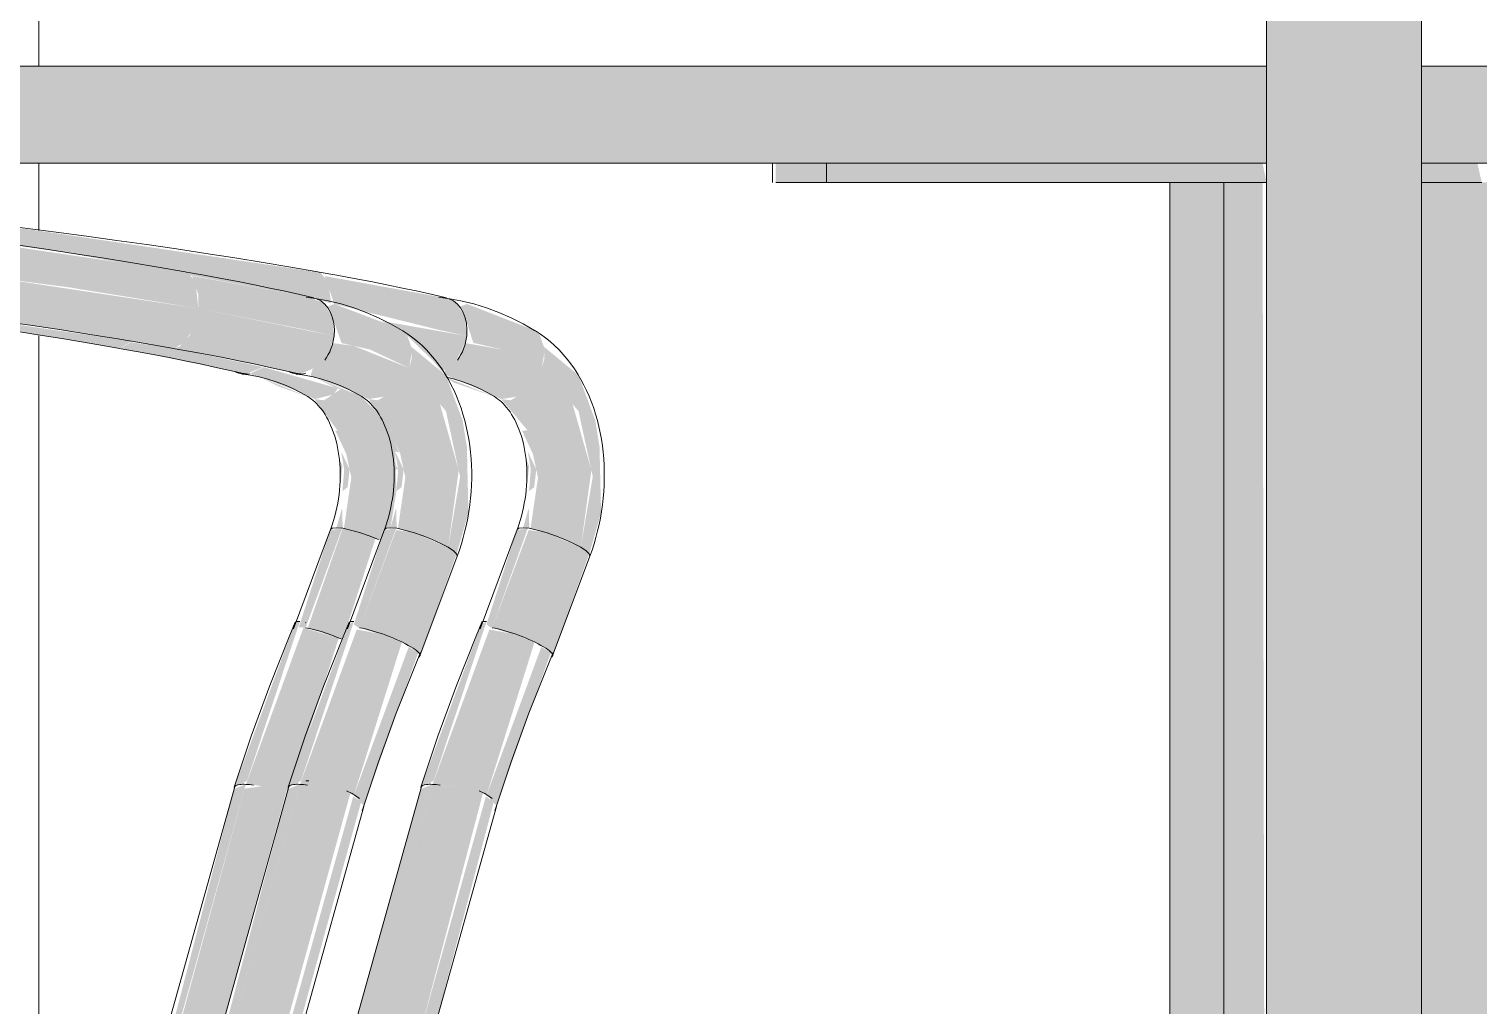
# Model space of a CAD drawing. Header units: inches. Extents: x 20426 to 36845, y -248 to 750.
# Drawn here: x 28114.21 to 28132.93, y 17.88 to 30.48 of the extents above; entities that cross this region are included whole.
import ezdxf

# ---------------------------------------------------------------- set-up
doc = ezdxf.new("R2010")
doc.units = ezdxf.units.IN
doc.header["$MEASUREMENT"] = 0
for name, color, linetype, lineweight in [('A-GLAZ-CWMG', 51, 'Continuous', 9), ('A-WALL-PATT', 111, 'Continuous', 13), ('I-FURN', 30, 'Continuous', 9)]:
    doc.layers.add(name, color=color, linetype=linetype, lineweight=lineweight)

# ---------------------------------------------------------------- blocks, each defined once
blk = doc.blocks.new('Falcon 7700 Series Pedestal Base - 36_ Square Top x 30_ - Wheelchair Height-460525-Elevation - South')
at = {"layer": 'I-FURN'}
for points in [[(26191.263, 28.5), (26191.378, 28.5), (26191.378, 28.75), (26190.681, 28.75), (26190.681, 28.5), (26191.096, 28.5)], [(26196.464, 2), (26196.464, 28.5), (26195.767, 28.5), (26195.767, 2)]]:
    blk.add_hatch(color=256, dxfattribs=at).paths.add_polyline_path(points, flags=0)
for p, q in [((26190.638, 28.75), (26190.638, 28.5)), ((26191.374, 28.5), (26190.681, 28.5)), ((26195.767, 2), (26195.767, 28.5))]:
    blk.add_line(p, q, dxfattribs=at)
blk = doc.blocks.new('HermanMiller_Collection_Air-Chair_SideChair_Arms - Arms-457867-Elevation - South')
at = {"layer": 'I-FURN'}
for points in [[(26182.222, 26.362), (26182.367, 26.452), (26179.193, 26.912), (26177.723, 27.036), (26177.711, 27.006), (26180.873, 26.581), (26182.087, 26.384)], [(26183.851, 26.031), (26184.063, 26.119), (26182.919, 26.362), (26182.356, 26.438), (26182.227, 26.361), (26183.846, 26.032)], [(26184.644, 25.736), (26184.047, 25.976), (26184.275, 25.864), (26184.639, 25.737)], [(26184.612, 22.754), (26185.084, 24.038), (26184.931, 24.016), (26184.525, 22.762), (26184.592, 22.757)], [(26185.092, 22.601), (26185.515, 23.909), (26185.091, 24.038), (26184.639, 22.749), (26185.072, 22.61)], [(26183.691, 20.693), (26183.774, 20.734), (26183.857, 20.782), (26184.538, 22.835), (26184.477, 22.821), (26183.693, 20.699)], [(26184.381, 20.651), (26184.639, 21.374), (26185.04, 22.62), (26184.585, 22.754), (26183.843, 20.737), (26184.326, 20.679), (26184.375, 20.653)], [(26185.091, 22.597), (26185.072, 22.61), (26185.073, 22.605)]]:
    blk.add_hatch(color=256, dxfattribs=at).paths.add_polyline_path(points, flags=0)
h = blk.add_hatch(color=256, dxfattribs=at)
h.paths.add_polyline_path([(26184.729, 25.705), (26184.972, 25.764), (26185.028, 25.844), (26184.072, 26.117), (26183.888, 26.031), (26183.979, 26.005), (26184.531, 25.798), (26184.676, 25.73)], flags=0)
h.paths.add_polyline_path([(26185.092, 25.859), (26185.045, 25.884), (26185.042, 25.884)], flags=0)
h = blk.add_hatch(color=256, dxfattribs=at)
h.paths.add_polyline_path([(26185.807, 24.797), (26185.754, 24.801), (26185.792, 24.83)], flags=0)
h.paths.add_polyline_path([(26185.578, 23.882), (26185.662, 24.042), (26185.708, 24.046), (26185.785, 24.518), (26185.768, 25.03), (26185.818, 25.017), (26185.757, 25.163), (26185.714, 25.298), (26185.732, 25.346), (26185.297, 25.766), (26185.063, 25.832), (26184.922, 25.736), (26184.849, 25.69), (26184.729, 25.705), (26185.092, 25.208), (26185.203, 24.694), (26185.107, 24.036), (26185.552, 23.894)], flags=0)
h.paths.add_polyline_path([(26185.727, 25.55), (26185.654, 25.616), (26185.727, 25.55)], flags=0)
h = blk.add_hatch(color=256, dxfattribs=at)
h.paths.add_polyline_path([(26185.091, 24.038), (26185.084, 24.303), (26185.011, 24.046), (26185.084, 24.038)], flags=0)
h.paths.add_polyline_path([(26185.088, 24.518), (26185.155, 24.569), (26185.181, 24.797), (26185.071, 25.03), (26185.111, 24.797)], flags=0)
h.paths.add_polyline_path([(26185.066, 24.63), (26185.088, 24.845), (26185.051, 24.924), (26185.061, 24.728)], flags=0)
h.paths.add_polyline_path([(26185.137, 24.999), (26185.071, 25.304), (26184.998, 25.296), (26185.072, 25.138)], flags=0)
h = blk.add_hatch(color=256, dxfattribs=at)
h.paths.add_polyline_path([(26179.022, 3.445), (26179.722, 6.129), (26179.675, 6.268), (26179.02, 3.82), (26179.021, 3.642)], flags=0)
h.paths.add_polyline_path([(26180.704, 9.48), (26182.403, 15.635), (26182.273, 15.589), (26180.702, 9.819), (26180.703, 9.609)], flags=0)
h.paths.add_polyline_path([(26182.954, 17.551), (26183.841, 20.736), (26183.691, 20.675), (26182.878, 17.551), (26182.943, 17.551)], flags=0)
h = blk.add_hatch(color=256, dxfattribs=at)
h.paths.add_polyline_path([(26179.039, 2), (26179.183, 2), (26179.732, 4.112), (26179.675, 5.789), (26179.023, 3.238), (26179.031, 2)], flags=0)
h.paths.add_polyline_path([(26180.714, 7.494), (26182.928, 15.653), (26182.416, 15.624), (26180.705, 9.31), (26180.713, 7.654)], flags=0)
h.paths.add_polyline_path([(26183.517, 17.55), (26184.371, 20.667), (26184.193, 20.707), (26184.183, 20.73), (26183.826, 20.68), (26182.967, 17.551), (26183.453, 17.55)], flags=0)
for p, q in [((26183.806, 26.027), (26183.902, 26.014)), ((26184.935, 24.025), (26184.455, 22.742)), ((26184.935, 24.025), (26184.934, 24.024)), ((26185.552, 23.894), (26185.431, 23.942)), ((26183.702, 20.719), (26182.819, 17.55))]:
    blk.add_line(p, q, dxfattribs=at)
at = {"layer": 'I-FURN', "flags": 128}
for points in [[(26182.19, 26.363), (26181.845, 26.423), (26181.492, 26.482), (26181.132, 26.54), (26180.765, 26.597), (26180.392, 26.653), (26180.014, 26.708), (26179.632, 26.762), (26179.245, 26.815), (26178.854, 26.867), (26178.461, 26.917), (26178.065, 26.965), (26177.671, 27.012)], [(26183.79, 26.039), (26183.618, 26.079), (26183.438, 26.119), (26183.25, 26.16), (26183.055, 26.2), (26182.852, 26.24), (26182.643, 26.281), (26182.428, 26.321), (26182.207, 26.36), (26182.19, 26.363)], [(26183.902, 26.014), (26184.014, 25.992), (26184.124, 25.964), (26184.234, 25.93), (26184.342, 25.889), (26184.448, 25.841), (26184.554, 25.788), (26184.642, 25.737)], [(26184.642, 25.737), (26184.664, 25.722), (26184.687, 25.706), (26184.709, 25.689), (26184.731, 25.669), (26184.754, 25.647), (26184.776, 25.623), (26184.798, 25.597), (26184.82, 25.569), (26184.842, 25.539), (26184.863, 25.507), (26184.883, 25.472), (26184.903, 25.436), (26184.922, 25.398), (26184.94, 25.358), (26184.957, 25.316), (26184.973, 25.272), (26184.988, 25.226), (26185.001, 25.179), (26185.014, 25.131), (26185.025, 25.081), (26185.034, 25.03), (26185.042, 24.977), (26185.049, 24.924), (26185.054, 24.87), (26185.057, 24.815), (26185.059, 24.759), (26185.059, 24.703), (26185.058, 24.646), (26185.055, 24.59), (26185.05, 24.532), (26185.044, 24.475), (26185.036, 24.418), (26185.027, 24.361), (26185.015, 24.305), (26185.003, 24.249), (26184.989, 24.194), (26184.973, 24.139), (26184.956, 24.085), (26184.937, 24.032), (26184.935, 24.025)], [(26185.091, 24.038), (26185.011, 24.046), (26184.957, 24.042), (26184.935, 24.025)], [(26185.431, 23.942), (26185.309, 23.984), (26185.193, 24.016), (26185.091, 24.038)], [(26183.692, 20.698), (26183.912, 21.355), (26184.151, 22.009), (26184.409, 22.66), (26184.478, 22.826)]]:
    blk.add_lwpolyline(points, dxfattribs=at)
at = {"layer": 'I-FURN'}
for centre, major_axis, ratio, start_param, end_param in [((26183.863, 26.524), (0.057, 0.497), 0.711436, 2.845098, 3.106897), ((26183.906, 26.525), (0.116, 0.486), 0.74611, 3.141593, 3.306746), ((26183.863, 26.524), (0.057, 0.497), 0.711436, 3.106897, 3.368696), ((26184.939, 22.632), (-0.461, 0.194), 0.144221, 5.822246, 6.345845), ((26184.939, 22.632), (-0.461, 0.194), 0.144221, 5.545901, 5.560447), ((26184.924, 22.567), (-0.468, 0.175), 0.191458, 4.462624, 5.509821), ((26184.168, 20.546), (-0.476, 0.152), 0.239355, 5.80521, 6.328809), ((26184.168, 20.546), (-0.476, 0.152), 0.239355, 5.543411, 5.799632), ((26184.168, 20.546), (-0.476, 0.152), 0.239355, 5.282674, 5.542834)]:
    blk.add_ellipse(centre, major_axis=major_axis, ratio=ratio, start_param=start_param, end_param=end_param, dxfattribs=at)
blk = doc.blocks.new('Falcon 7700 Series Pedestal Base - 36_ Square Top x 30_ - Wheelchair Height-V18-Elevation - South')
at = {"layer": 'I-FURN'}
blk.add_hatch(color=256, dxfattribs=at).paths.add_polyline_path([(26193.672, 28.5), (26193.759, 28.5), (26193.759, 28.75), (26193.668, 28.746), (26193.668, 28.5)], flags=0)
blk.add_line((26193.756, 28.5), (26193.672, 28.5), dxfattribs=at)
blk = doc.blocks.new('HermanMiller_Collection_Air-Chair_SideChair_Arms - Arms-V20-Elevation - South')
at = {"layer": 'I-FURN'}
for points in [[(26184.943, 26.941), (26184.904, 27.219), (26184.804, 27.338), (26181.052, 27.895), (26179.644, 28.025), (26179.625, 27.861), (26181.545, 27.591), (26184.617, 27.031), (26184.94, 26.942)], [(26186.692, 26.52), (26186.669, 26.768), (26186.551, 26.95), (26186.465, 27.001), (26184.86, 27.293), (26184.94, 27.055), (26184.981, 26.933), (26186.344, 26.596), (26186.631, 26.533)], [(26187.661, 26.106), (26187.7, 26.344), (26187.635, 26.533), (26187.567, 26.593), (26186.693, 26.933), (26186.599, 26.895), (26186.669, 26.768), (26186.777, 26.431), (26187.157, 26.344)], [(26186.373, 26.061), (26186.543, 26.172), (26186.677, 26.448), (26186.692, 26.52), (26185.593, 26.713), (26185.93, 26.52), (26186.058, 26.392), (26186.254, 26.204), (26186.367, 26.066)], [(26187.138, 25.705), (26187.337, 25.737), (26187.528, 25.884), (26187.661, 26.106), (26187.157, 26.344), (26186.673, 26.428), (26186.571, 26.212), (26186.412, 26.086), (26186.408, 26.027), (26186.543, 25.96), (26186.94, 25.798), (26187.069, 25.737)], [(26188.273, 23.708), (26188.426, 24.236), (26188.406, 25.089), (26188.352, 25.428), (26188.134, 26.013), (26187.694, 26.377), (26187.694, 26.227), (26187.661, 26.106), (26188.135, 25.55), (26188.319, 24.704), (26188.164, 23.793), (26188.245, 23.735)], [(26188.164, 23.793), (26188.301, 24.788), (26188.058, 25.641), (26187.661, 26.106), (26187.528, 25.884), (26187.337, 25.737), (26187.258, 25.69), (26187.138, 25.705), (26187.481, 25.298), (26187.612, 24.694), (26187.516, 24.036), (26187.96, 23.894), (26188.071, 23.844)], [(26187.053, 25.736), (26186.437, 25.981), (26186.523, 25.919), (26187.048, 25.737)], [(26187.021, 22.754), (26187.481, 24.04), (26187.34, 24.016), (26186.947, 22.799), (26187.001, 22.757)], [(26187.684, 22.509), (26188.164, 23.793), (26187.717, 23.984), (26187.492, 24.016), (26187.021, 22.754), (26187.481, 22.61), (26187.591, 22.559)], [(26187.801, 22.393), (26188.273, 23.708), (26188.164, 23.793), (26187.684, 22.509), (26187.793, 22.422)], [(26186.1, 20.693), (26186.183, 20.734), (26186.266, 20.782), (26186.947, 22.835), (26186.876, 22.794), (26186.102, 20.699)], [(26187.075, 20.456), (26187.778, 22.437), (26187.655, 22.507), (26186.95, 20.6), (26187.076, 20.458)], [(26187.733, 22.47), (26187.507, 22.597), (26187.729, 22.472)]]:
    blk.add_hatch(color=256, dxfattribs=at).paths.add_polyline_path(points, flags=0)
h = blk.add_hatch(color=256, dxfattribs=at)
h.paths.add_polyline_path([(26187.5, 24.038), (26187.493, 24.303), (26187.42, 24.046), (26187.493, 24.038)], flags=0)
h.paths.add_polyline_path([(26187.497, 24.518), (26187.563, 24.569), (26187.59, 24.797), (26187.48, 25.03), (26187.519, 24.797)], flags=0)
h.paths.add_polyline_path([(26187.475, 24.63), (26187.497, 24.845), (26187.46, 24.924), (26187.47, 24.728)], flags=0)
h.paths.add_polyline_path([(26187.546, 24.999), (26187.48, 25.304), (26187.407, 25.296), (26187.481, 25.138)], flags=0)
h = blk.add_hatch(color=256, dxfattribs=at)
h.paths.add_polyline_path([(26186.946, 20.59), (26187.566, 22.566), (26187.327, 22.667), (26186.985, 22.733), (26186.252, 20.737), (26186.735, 20.679), (26186.784, 20.653), (26186.946, 20.602)], flags=0)
h.paths.add_polyline_path([(26187.66, 22.52), (26187.66, 22.521), (26187.591, 22.555)], flags=0)
h = blk.add_hatch(color=256, dxfattribs=at)
h.paths.add_polyline_path([(26181.028, 2), (26184.862, 15.813), (26184.734, 15.775), (26180.918, 2), (26180.967, 2)], flags=0)
h.paths.add_polyline_path([(26185.228, 17.549), (26185.364, 17.556), (26186.25, 20.736), (26186.1, 20.675), (26185.229, 17.55)], flags=0)
h = blk.add_hatch(color=256, dxfattribs=at)
h.paths.add_polyline_path([(26181.44, 2), (26181.761, 2), (26185.599, 15.847), (26184.867, 15.775), (26181.028, 2), (26181.335, 2)], flags=0)
h.paths.add_polyline_path([(26185.362, 17.55), (26186.096, 17.55), (26186.902, 20.625), (26186.715, 20.683), (26186.25, 20.734), (26185.362, 17.55)], flags=0)
h = blk.add_hatch(color=256, dxfattribs=at)
h.paths.add_polyline_path([(26181.83, 2), (26181.931, 2), (26185.766, 15.855), (26185.621, 15.848), (26181.761, 2)], flags=0)
h.paths.add_polyline_path([(26186.095, 17.55), (26186.265, 17.55), (26187.042, 20.512), (26186.939, 20.578), (26186.096, 17.55)], flags=0)
for p, q in [((26186.474, 27), (26186.33, 27.021)), ((26187.343, 24.025), (26186.864, 22.742)), ((26187.344, 24.025), (26187.343, 24.024)), ((26187.801, 22.392), (26188.282, 23.678)), ((26186.111, 20.719), (26185.228, 17.549)), ((26186.265, 17.545), (26187.075, 20.451))]:
    blk.add_line(p, q, dxfattribs=at)
at = {"layer": 'I-FURN', "flags": 128}
for points in [[(26184.772, 27.348), (26184.421, 27.409), (26184.063, 27.468), (26183.697, 27.527), (26183.326, 27.585), (26182.948, 27.642), (26182.565, 27.698), (26182.178, 27.753), (26181.786, 27.806), (26181.391, 27.858), (26180.994, 27.909), (26180.594, 27.958), (26180.192, 28.005), (26179.79, 28.051), (26179.651, 28.066)], [(26186.431, 27.012), (26186.25, 27.054), (26186.061, 27.096), (26185.865, 27.138), (26185.663, 27.18), (26185.453, 27.222), (26185.238, 27.263), (26185.016, 27.304), (26184.789, 27.345), (26184.772, 27.348)], [(26187.569, 26.592), (26187.419, 26.678), (26187.264, 26.755), (26187.107, 26.823), (26186.946, 26.883), (26186.783, 26.933), (26186.617, 26.973), (26186.474, 27)], [(26188.281, 23.678), (26188.31, 23.758), (26188.336, 23.839), (26188.36, 23.921), (26188.381, 24.004), (26188.4, 24.087), (26188.417, 24.171), (26188.432, 24.256), (26188.444, 24.341), (26188.453, 24.426), (26188.461, 24.511), (26188.466, 24.596), (26188.468, 24.682), (26188.468, 24.767), (26188.466, 24.852), (26188.461, 24.936), (26188.453, 25.02), (26188.443, 25.104), (26188.431, 25.187), (26188.416, 25.269), (26188.398, 25.35), (26188.378, 25.431), (26188.356, 25.51), (26188.331, 25.588), (26188.303, 25.665), (26188.273, 25.741), (26188.24, 25.815), (26188.204, 25.887), (26188.166, 25.958), (26188.126, 26.027), (26188.083, 26.094), (26188.037, 26.159), (26187.988, 26.222), (26187.937, 26.282), (26187.884, 26.34), (26187.827, 26.395), (26187.769, 26.448), (26187.707, 26.497), (26187.644, 26.544), (26187.578, 26.587), (26187.569, 26.592)], [(26186.433, 25.99), (26186.533, 25.964), (26186.642, 25.93), (26186.75, 25.889), (26186.857, 25.841), (26186.963, 25.788), (26187.051, 25.737)], [(26187.051, 25.737), (26187.073, 25.722), (26187.095, 25.706), (26187.118, 25.689), (26187.14, 25.669), (26187.163, 25.647), (26187.185, 25.623), (26187.207, 25.597), (26187.229, 25.569), (26187.251, 25.539), (26187.272, 25.507), (26187.292, 25.472), (26187.312, 25.436), (26187.331, 25.398), (26187.349, 25.358), (26187.366, 25.316), (26187.382, 25.272), (26187.397, 25.226), (26187.41, 25.179), (26187.423, 25.131), (26187.434, 25.081), (26187.443, 25.03), (26187.451, 24.977), (26187.458, 24.924), (26187.463, 24.87), (26187.466, 24.815), (26187.468, 24.759), (26187.468, 24.703), (26187.467, 24.646), (26187.464, 24.59), (26187.459, 24.532), (26187.453, 24.475), (26187.445, 24.418), (26187.435, 24.361), (26187.424, 24.305), (26187.412, 24.249), (26187.397, 24.194), (26187.382, 24.139), (26187.365, 24.085), (26187.346, 24.032), (26187.344, 24.025)], [(26187.5, 24.038), (26187.42, 24.046), (26187.366, 24.042), (26187.344, 24.025)], [(26187.84, 23.942), (26187.717, 23.984), (26187.602, 24.016), (26187.5, 24.038)], [(26188.164, 23.793), (26188.071, 23.844), (26187.96, 23.894), (26187.84, 23.942)], [(26188.282, 23.679), (26188.273, 23.708), (26188.233, 23.747), (26188.164, 23.793)], [(26186.101, 20.698), (26186.32, 21.355), (26186.56, 22.009), (26186.818, 22.66), (26186.886, 22.826)], [(26187.053, 20.394), (26187.264, 21.025), (26187.494, 21.653), (26187.742, 22.279), (26187.808, 22.438)]]:
    blk.add_lwpolyline(points, dxfattribs=at)
at = {"layer": 'I-FURN'}
for centre, major_axis, ratio, start_param, end_param in [((26186.315, 26.525), (0.116, 0.486), 0.74611, 4.877543, 6.18654), ((26186.315, 26.525), (0.116, 0.486), 0.74611, 4.195654, 4.877543), ((26187.347, 22.632), (-0.461, 0.194), 0.144221, 5.822246, 6.345845), ((26187.333, 22.567), (-0.468, 0.175), 0.191458, 3.939025, 5.509821), ((26187.333, 22.567), (-0.468, 0.175), 0.191458, 3.153627, 3.939025), ((26187.333, 22.567), (-0.468, 0.175), 0.191458, 2.891828, 3.141593), ((26186.577, 20.546), (-0.476, 0.152), 0.239355, 5.80521, 6.328809), ((26186.577, 20.546), (-0.476, 0.152), 0.239355, 5.543411, 5.799632), ((26186.577, 20.546), (-0.476, 0.152), 0.239355, 5.282674, 5.542834), ((26186.593, 20.585), (-0.482, 0.134), 0.301377, 3.976352, 4.23196), ((26186.593, 20.585), (-0.482, 0.134), 0.301377, 3.714553, 3.963657)]:
    blk.add_ellipse(centre, major_axis=major_axis, ratio=ratio, start_param=start_param, end_param=end_param, dxfattribs=at)
blk = doc.blocks.new('Falcon 7700 Series Pedestal Base - 36_ Square Top x 30_ - Wheelchair Height-V21-Elevation - South')
at = {"layer": 'I-FURN'}
for points in [[(26197.015, 28.75), (26197.015, 30), (26173.129, 30), (26173.129, 28.75), (26191.096, 28.75)], [(26208.376, 28.75), (26224.041, 28.75), (26224.041, 30), (26199.015, 30), (26199.015, 28.75), (26199.736, 28.75)], [(26191.378, 28.5), (26193.668, 28.5), (26193.668, 28.75), (26191.378, 28.75)], [(26193.884, 28.5), (26193.884, 28.75), (26193.759, 28.75), (26193.759, 28.5), (26193.82, 28.5)], [(26193.884, 28.5), (26197.015, 28.5), (26196.964, 28.75), (26193.884, 28.75)], [(26199.469, 28.5), (26199.793, 28.5), (26199.736, 28.75), (26199.015, 28.75), (26199.015, 28.5), (26199.21, 28.5)], [(26196.464, 2), (26197.015, 2), (26196.964, 28.5), (26196.464, 28.5), (26196.464, 3.238)], [(26199.736, 2), (26200.707, 2), (26200.707, 28.5), (26199.015, 28.5), (26199.015, 2)]]:
    blk.add_hatch(color=256, dxfattribs=at).paths.add_polyline_path(points, flags=0)
for p, q in [((26173.129, 30), (26197.015, 30)), ((26199.015, 30), (26224.041, 30)), ((26197.015, 28.75), (26173.129, 28.75)), ((26191.335, 28.75), (26191.335, 28.5)), ((26224.041, 28.75), (26199.015, 28.75)), ((26193.668, 28.5), (26191.378, 28.5)), ((26193.884, 28.5), (26193.668, 28.5)), ((26193.668, 28.5), (26193.759, 28.5)), ((26197.015, 28.5), (26193.884, 28.5)), ((26196.464, 2), (26196.464, 28.5)), ((26199.793, 28.5), (26199.019, 28.5))]:
    blk.add_line(p, q, dxfattribs=at)
blk = doc.blocks.new('HermanMiller_Collection_Air-Chair_SideChair_Arms - Arms-V23-Elevation - South')
at = {"layer": 'I-FURN'}
for points in [[(26183.228, 26.875), (26183.192, 27.219), (26183.092, 27.338), (26179.34, 27.895), (26177.933, 28.025), (26177.886, 27.624), (26181.545, 27.149), (26182.457, 27.001)], [(26182.919, 26.362), (26183.053, 26.438), (26183.167, 26.625), (26183.228, 26.875), (26179.746, 27.401), (26177.886, 27.624), (26177.859, 27.072), (26181.316, 26.623), (26182.457, 26.437)], [(26184.98, 26.52), (26184.957, 26.768), (26184.839, 26.95), (26184.617, 27.031), (26183.148, 27.293), (26183.228, 27.055), (26183.228, 26.875), (26184.617, 26.6)], [(26184.548, 26.031), (26184.759, 26.119), (26184.795, 26.14), (26184.902, 26.274), (26184.98, 26.52), (26183.228, 26.875), (26183.115, 26.52), (26182.986, 26.384), (26182.919, 26.362), (26184.543, 26.032)], [(26185.949, 26.106), (26185.988, 26.344), (26185.923, 26.533), (26185.735, 26.648), (26184.981, 26.933), (26184.887, 26.895), (26184.957, 26.768), (26185.077, 26.428), (26185.445, 26.344), (26185.696, 26.226)], [(26185.426, 25.705), (26185.625, 25.737), (26185.816, 25.884), (26185.949, 26.106), (26185.234, 26.392), (26184.961, 26.428), (26184.859, 26.212), (26184.7, 26.086), (26184.676, 26.005), (26185.228, 25.798), (26185.357, 25.737)], [(26186.561, 23.708), (26186.714, 24.236), (26186.694, 25.089), (26186.64, 25.428), (26186.422, 26.013), (26185.982, 26.377), (26185.982, 26.227), (26185.949, 26.106), (26186.424, 25.55), (26186.607, 24.704), (26186.452, 23.793), (26186.529, 23.739)], [(26186.452, 23.793), (26186.589, 24.788), (26186.346, 25.641), (26185.949, 26.106), (26185.816, 25.884), (26185.625, 25.737), (26185.546, 25.69), (26185.426, 25.705), (26185.789, 25.208), (26185.9, 24.694), (26185.804, 24.036), (26186.248, 23.894), (26186.359, 23.844)], [(26185.341, 25.736), (26184.759, 25.972), (26184.972, 25.864), (26185.336, 25.737)], [(26185.309, 22.754), (26185.781, 24.038), (26185.628, 24.016), (26185.235, 22.799), (26185.289, 22.757)], [(26185.972, 22.509), (26186.452, 23.793), (26185.993, 23.987), (26185.78, 24.016), (26185.309, 22.754), (26185.769, 22.61), (26185.879, 22.559)], [(26186.089, 22.393), (26186.561, 23.708), (26186.452, 23.793), (26185.972, 22.509), (26186.081, 22.422)], [(26184.388, 20.693), (26184.471, 20.734), (26184.554, 20.782), (26185.235, 22.835), (26185.164, 22.794), (26184.413, 20.763)], [(26185.364, 20.456), (26186.066, 22.437), (26185.943, 22.507), (26185.238, 20.6), (26185.364, 20.458)], [(26186.021, 22.47), (26185.795, 22.597), (26186.017, 22.472)], [(26179.255, 2), (26179.316, 2), (26184.538, 20.736), (26184.388, 20.675), (26183.381, 16.856), (26183.374, 16.829), (26182.929, 15.443), (26179.206, 2), (26179.247, 2)], [(26179.728, 2), (26180.049, 2), (26185.191, 20.625), (26185.003, 20.683), (26184.538, 20.734), (26179.316, 2), (26179.623, 2)], [(26180.049, 2), (26180.219, 2), (26185.33, 20.512), (26185.227, 20.578), (26180.394, 3.238)]]:
    blk.add_hatch(color=256, dxfattribs=at).paths.add_polyline_path(points, flags=0)
h = blk.add_hatch(color=256, dxfattribs=at)
h.paths.add_polyline_path([(26185.788, 24.038), (26185.781, 24.303), (26185.708, 24.046), (26185.781, 24.038)], flags=0)
h.paths.add_polyline_path([(26185.785, 24.518), (26185.851, 24.569), (26185.878, 24.797), (26185.768, 25.03), (26185.807, 24.797)], flags=0)
h.paths.add_polyline_path([(26185.763, 24.63), (26185.785, 24.845), (26185.748, 24.924), (26185.758, 24.728)], flags=0)
h.paths.add_polyline_path([(26185.834, 24.999), (26185.768, 25.304), (26185.696, 25.294), (26185.769, 25.138)], flags=0)
h = blk.add_hatch(color=256, dxfattribs=at)
h.paths.add_polyline_path([(26185.234, 20.59), (26185.854, 22.566), (26185.616, 22.667), (26185.273, 22.733), (26184.54, 20.735), (26185.234, 20.602)], flags=0)
h.paths.add_polyline_path([(26185.948, 22.52), (26185.949, 22.521), (26185.879, 22.555)], flags=0)
for p, q in [((26184.762, 27), (26184.618, 27.021)), ((26184.503, 26.027), (26184.599, 26.014)), ((26185.631, 24.025), (26185.152, 22.742)), ((26185.632, 24.025), (26185.631, 24.024)), ((26186.089, 22.392), (26186.57, 23.678)), ((26184.399, 20.719), (26179.182, 2)), ((26180.22, 2), (26185.363, 20.451))]:
    blk.add_line(p, q, dxfattribs=at)
at = {"layer": 'I-FURN', "flags": 128}
for points in [[(26183.06, 27.348), (26182.709, 27.409), (26182.351, 27.468), (26181.985, 27.527), (26181.614, 27.585), (26181.236, 27.642), (26180.853, 27.698), (26180.466, 27.753), (26180.074, 27.806), (26179.679, 27.858), (26179.282, 27.909), (26178.882, 27.958), (26178.48, 28.005), (26178.078, 28.051), (26177.939, 28.066)], [(26184.719, 27.012), (26184.538, 27.054), (26184.349, 27.096), (26184.153, 27.138), (26183.951, 27.18), (26183.741, 27.222), (26183.526, 27.263), (26183.304, 27.304), (26183.077, 27.345), (26183.06, 27.348)], [(26182.887, 26.363), (26182.542, 26.423), (26182.189, 26.482), (26181.829, 26.54), (26181.462, 26.597), (26181.089, 26.653), (26180.711, 26.708), (26180.328, 26.762), (26179.942, 26.815), (26179.551, 26.867), (26179.158, 26.917), (26178.762, 26.965), (26178.365, 27.012), (26177.967, 27.057), (26177.829, 27.072)], [(26185.857, 26.592), (26185.707, 26.678), (26185.552, 26.755), (26185.395, 26.823), (26185.234, 26.883), (26185.071, 26.933), (26184.905, 26.973), (26184.762, 27)], [(26186.569, 23.678), (26186.598, 23.758), (26186.624, 23.839), (26186.648, 23.921), (26186.669, 24.004), (26186.688, 24.087), (26186.705, 24.171), (26186.72, 24.256), (26186.732, 24.341), (26186.742, 24.426), (26186.749, 24.511), (26186.754, 24.596), (26186.756, 24.682), (26186.756, 24.767), (26186.754, 24.852), (26186.749, 24.936), (26186.741, 25.02), (26186.731, 25.104), (26186.719, 25.187), (26186.704, 25.269), (26186.686, 25.35), (26186.666, 25.431), (26186.644, 25.51), (26186.619, 25.588), (26186.591, 25.665), (26186.561, 25.741), (26186.528, 25.815), (26186.493, 25.887), (26186.455, 25.958), (26186.414, 26.027), (26186.371, 26.094), (26186.325, 26.159), (26186.276, 26.222), (26186.225, 26.282), (26186.172, 26.34), (26186.115, 26.395), (26186.057, 26.448), (26185.995, 26.497), (26185.932, 26.544), (26185.866, 26.587), (26185.857, 26.592)], [(26184.487, 26.039), (26184.315, 26.079), (26184.135, 26.119), (26183.947, 26.16), (26183.752, 26.2), (26183.549, 26.24), (26183.34, 26.281), (26183.125, 26.321), (26182.903, 26.36), (26182.887, 26.363)], [(26184.599, 26.014), (26184.711, 25.992), (26184.821, 25.964), (26184.931, 25.93), (26185.039, 25.889), (26185.145, 25.841), (26185.251, 25.788), (26185.339, 25.737)], [(26185.339, 25.737), (26185.361, 25.722), (26185.384, 25.706), (26185.406, 25.689), (26185.428, 25.669), (26185.451, 25.647), (26185.473, 25.623), (26185.495, 25.597), (26185.517, 25.569), (26185.539, 25.539), (26185.56, 25.507), (26185.58, 25.472), (26185.6, 25.436), (26185.619, 25.398), (26185.637, 25.358), (26185.654, 25.316), (26185.67, 25.272), (26185.685, 25.226), (26185.698, 25.179), (26185.711, 25.131), (26185.722, 25.081), (26185.731, 25.03), (26185.739, 24.977), (26185.746, 24.924), (26185.751, 24.87), (26185.754, 24.815), (26185.756, 24.759), (26185.756, 24.703), (26185.755, 24.646), (26185.752, 24.59), (26185.747, 24.532), (26185.741, 24.475), (26185.733, 24.418), (26185.723, 24.361), (26185.712, 24.305), (26185.7, 24.249), (26185.686, 24.194), (26185.67, 24.139), (26185.653, 24.085), (26185.634, 24.032), (26185.632, 24.025)], [(26185.788, 24.038), (26185.708, 24.046), (26185.654, 24.042), (26185.632, 24.025)], [(26186.128, 23.942), (26186.006, 23.984), (26185.89, 24.016), (26185.788, 24.038)], [(26186.452, 23.793), (26186.359, 23.844), (26186.248, 23.894), (26186.128, 23.942)], [(26186.57, 23.679), (26186.561, 23.708), (26186.521, 23.747), (26186.452, 23.793)], [(26184.389, 20.698), (26184.609, 21.355), (26184.848, 22.009), (26185.106, 22.66), (26185.174, 22.826)], [(26185.341, 20.394), (26185.552, 21.025), (26185.782, 21.653), (26186.03, 22.279), (26186.096, 22.438)]]:
    blk.add_lwpolyline(points, dxfattribs=at)
at = {"layer": 'I-FURN'}
for centre, major_axis, ratio, start_param, end_param in [((26184.603, 26.525), (0.116, 0.486), 0.74611, 4.877543, 6.18654), ((26184.603, 26.525), (0.116, 0.486), 0.74611, 4.195654, 4.877543), ((26184.56, 26.524), (0.057, 0.497), 0.711436, 2.845098, 3.106897), ((26184.603, 26.525), (0.116, 0.486), 0.74611, 3.141593, 3.306746), ((26184.56, 26.524), (0.057, 0.497), 0.711436, 3.106897, 3.461543), ((26185.635, 22.632), (-0.461, 0.194), 0.144221, 5.822246, 6.345845), ((26185.621, 22.567), (-0.468, 0.175), 0.191458, 3.939025, 5.509821), ((26185.621, 22.567), (-0.468, 0.175), 0.191458, 3.153627, 3.939025), ((26185.621, 22.567), (-0.468, 0.175), 0.191458, 2.891828, 3.141593), ((26184.881, 20.585), (-0.482, 0.134), 0.301377, 5.285349, 5.38044), ((26184.865, 20.546), (-0.476, 0.152), 0.239355, 5.80521, 6.328809), ((26184.865, 20.546), (-0.476, 0.152), 0.239355, 5.543411, 5.799632), ((26184.865, 20.546), (-0.476, 0.152), 0.239355, 5.281612, 5.542834), ((26184.881, 20.585), (-0.482, 0.134), 0.301377, 3.976352, 4.23196), ((26184.881, 20.585), (-0.482, 0.134), 0.301377, 3.714553, 3.963657)]:
    blk.add_ellipse(centre, major_axis=major_axis, ratio=ratio, start_param=start_param, end_param=end_param, dxfattribs=at)
blk = doc.blocks.new('Rectangular Mullion - Exterior 2_ x 4_5_-1142343-Elevation - South')
at = {"layer": 'A-GLAZ-CWMG'}
blk.add_hatch(color=256, dxfattribs=at).paths.add_polyline_path([(26018.078, 2), (26018.078, 96), (26016.078, 96), (26016.078, 2)], flags=0)
for p, q in [((26016.078, 96), (26016.078, 2)), ((26018.078, 2), (26018.078, 96))]:
    blk.add_line(p, q, dxfattribs=at)

msp = doc.modelspace()

# ---------------------------------------------------------------- hatches: boundary and pattern name
at = {"layer": 'A-WALL-PATT', "lineweight": 9}
h = msp.add_hatch(dxfattribs=at)
h.set_pattern_fill('FP_17', color=256, style=0, pattern_type=2)
h.set_pattern_definition([(90, (28017.44, 194.75), (-193, -193), [48, -145]), (180, (28017.44, 194.75), (-2e-14, -193), [96.25, -96.75]), (270, (27921.19, 242.75), (-193, -193), [48, -145]), (180, (28017.44, 242.75), (-2e-14, -193), [96.25, -96.75]), (270, (27920.94, 242.75), (-193, -193), [48, -145]), (180, (27920.94, 242.75), (-2e-14, -193), [96.25, -96.75]), (90, (27824.69, 194.75), (-193, -193), [48, -145]), (180, (27920.94, 194.75), (-2e-14, -193), [96.25, -96.75]), (90, (27969.44, 243), (-193, -193), [48, -145]), (180, (28017.69, 243), (-2e-14, -193), [48.25, -144.75]), (180, (28017.69, 291), (-2e-14, -193), [48.25, -144.75]), (90, (27872.94, 243), (-193, -193), [48, -145]), (180, (27969.19, 243), (-2e-14, -193), [96.25, -96.75]), (270, (27969.19, 291), (-193, -193), [48, -145]), (180, (27969.19, 291), (-2e-14, -193), [96.25, -96.75]), (180, (27872.69, 243), (-2e-14, -193), [48, -145]), (270, (27872.69, 291), (-193, -193), [48, -145]), (180, (27872.69, 291), (-2e-14, -193), [48, -145]), (90, (28017.44, 291.25), (-193, -193), [48, -145]), (180, (28017.44, 291.25), (-2e-14, -193), [96.25, -96.75]), (270, (27921.19, 339.25), (-193, -193), [48, -145]), (180, (28017.44, 339.25), (-2e-14, -193), [96.25, -96.75]), (270, (27920.94, 339.25), (-193, -193), [48, -145]), (180, (27920.94, 339.25), (-2e-14, -193), [96.25, -96.75]), (270, (27824.69, 339.25), (-193, -193), [48, -145]), (180, (27920.94, 291.25), (-2e-14, -193), [96.25, -96.75]), (90, (27969.44, 339.5), (-193, -193), [48, -145]), (180, (28017.69, 339.5), (-2e-14, -193), [48.25, -144.75]), (180, (28017.69, 387.5), (-2e-14, -193), [48.25, -144.75]), (90, (27872.94, 339.5), (-193, -193), [48, -145]), (180, (27969.19, 339.5), (-2e-14, -193), [96.25, -96.75]), (270, (27969.19, 387.5), (-193, -193), [48, -145]), (180, (27969.19, 387.5), (-2e-14, -193), [96.25, -96.75]), (180, (27872.69, 339.5), (-2e-14, -193), [48, -145]), (270, (27872.69, 387.5), (-193, -193), [48, -145]), (180, (27872.69, 387.5), (-2e-14, -193), [48, -145])])
h.paths.add_polyline_path([(27919.0603, 2), (27949.2478, 2), (27949.2478, 96), (27919.0603, 96), (27919.0603, 37.41313)], flags=0)
h.paths.add_polyline_path([(28024.40913, 2), (28026.34594, 2), (28026.34594, 8.94808), (28024.75421, 3.23796)], flags=0)
h.paths.add_polyline_path([(28168.3728, 2), (28190.5603, 2), (28190.5603, 96), (28168.3728, 95.99913), (28168.3728, 8.12013)], flags=0)
h.paths.add_polyline_path([(28160.68493, 2), (28163.39557, 2), (28158.8462, 15.67477), (28158.68633, 15.65783), (28156.66522, 15.75855), (28153.97078, 15.84765), (28154.01509, 15.77587), (28154.06481, 15.63599), (28154.08924, 15.62945), (28154.06481, 2), (28160.63169, 2)], flags=0)
h.paths.add_polyline_path([(28033.91377, 16.07117), (28033.93598, 16.12711), (28033.91026, 16.10043)], flags=0)
h.paths.add_polyline_path([(28030.58858, 2), (28034.71131, 2), (28033.94786, 15.84765), (28033.83668, 16.09241), (28032.98432, 15.99714), (28030.58858, 15.88472), (28030.58858, 3.23796)], flags=0)
h.paths.add_polyline_path([(28037.32297, 2), (28040.65432, 2), (28040.65432, 15.88472), (28037.40622, 16.09241), (28037.3425, 16.08362), (28037.30157, 15.97766), (28037.29882, 15.84765), (28037.32296, 15.61854), (28036.53159, 2), (28037.31343, 2)], flags=0)
h.paths.add_polyline_path([(28165.23264, 2), (28165.79815, 2.01915), (28161.32029, 15.66349), (28160.98455, 15.66634), (28160.66144, 15.65783), (28165.14203, 2)], flags=0)
h.paths.add_polyline_path([(28044.89696, 2), (28046.83378, 2), (28044.89696, 8.94808), (28044.89696, 3.23796)], flags=0)
h.paths.add_polyline_path([(28049.08931, 2), (28049.83997, 2), (28050.63469, 15.93781), (28049.1661, 15.97277), (28048.97497, 15.8671), (28049.01509, 15.77587), (28049.06481, 15.63599), (28049.08924, 15.62945), (28049.06481, 2)], flags=0)
h.paths.add_polyline_path([(28051.63135, 2), (28056.4353, 2), (28056.39253, 15.44338), (28056.25506, 15.67477), (28056.0952, 15.65783), (28054.33611, 15.7449), (28051.57162, 15.84765), (28051.58886, 15.70005), (28051.63135, 15.61854), (28050.83998, 2), (28051.62182, 2)], flags=0)
h.paths.add_polyline_path([(28048.0136, 2), (28048.02356, 2), (28048.07102, 15.67661), (28047.59013, 15.58756), (28044.89696, 15.6548), (28044.89696, 12.66658), (28047.87673, 2), (28047.99282, 2)], flags=0)
h.paths.add_polyline_path([(28122.99406, 2), (28122.23061, 15.84765), (28122.19652, 15.92772), (28118.94046, 15.7745), (28115.10074, 2), (28122.95201, 2)], flags=0)
h.paths.add_polyline_path([(28063.39769, 2), (28075.11282, 2), (28070.62868, 15.66349), (28070.26938, 15.66815), (28069.06328, 15.72307), (28063.47449, 15.97277), (28063.28335, 15.8671), (28063.32347, 15.77587), (28063.37319, 15.63599), (28063.39769, 15.6433), (28063.36052, 8.12013), (28063.37319, 2)], flags=0)
h.paths.add_polyline_path([(28062.32199, 2), (28062.33194, 2), (28062.37021, 15.67487), (28061.91454, 15.58691), (28061.1853, 15.57715), (28061.1853, 5.56279), (28062.18511, 2), (28062.3012, 2)], flags=0)
h.paths.add_polyline_path([(28152.86993, 2), (28153.02356, 2), (28153.04718, 15.6721), (28152.37709, 15.58476), (28152.35288, 3.8551), (28152.76227, 2.38624)], flags=0)
h.paths.add_polyline_path([(28149.42491, 2), (28145.58507, 15.77494), (28142.27671, 15.89333), (28142.28047, 15.69995), (28142.32296, 15.61854), (28141.54572, 2), (28145.31852, 2)], flags=0)
h.paths.add_polyline_path([(28114.0646, 2), (28117.8869, 15.71391), (28117.71889, 15.71761), (28117.20073, 15.67477), (28113.90187, 3.84054), (28113.9417, 2), (28114.05779, 2)], flags=0)
h.paths.add_polyline_path([(28110.50375, 2), (28110.46085, 15.63599), (28110.51549, 15.67477), (28110.5725, 15.70066), (28110.48365, 15.89527), (28105.59819, 15.61461), (28101.13009, 2), (28110.46085, 2)], flags=0)
h.paths.add_polyline_path([(28139.86172, 2), (28140.53159, 2), (28141.39217, 15.89333), (28141.35074, 15.97363), (28140.58227, 15.95267), (28140.5778, 15.7745), (28140.61103, 15.61854), (28139.81966, 2)], flags=0)
h.paths.add_polyline_path([(28138.12272, 2), (28138.94225, 15.67625), (28139.1407, 16.42874), (28139.45183, 16.9063), (28139.50759, 17.03369), (28139.60289, 17.18408), (28139.66108, 17.23563), (28139.9039, 17.46979), (28140.50972, 17.49623), (28140.54092, 17.55187), (28140.77903, 17.55174), (28145.08974, 17.55187), (28144.08063, 20.99634), (28142.92917, 24.2357), (28142.92917, 25.02952), (28143.00367, 25.42843), (28143.24853, 26.03895), (28143.90828, 26.64794), (28144.66235, 26.93325), (28148.21863, 27.61068), (28151.71935, 28.06203), (28154.6954, 28.27621), (28158.30039, 28.34278), (28163.93007, 28.22404), (28164.25149, 28.11713), (28164.47085, 28.00108), (28164.72787, 27.56021), (28164.69002, 27.36998), (28164.44877, 27.07552), (28164.15649, 26.81726), (28163.90647, 26.7079), (28163.14467, 26.35524), (28162.95684, 26.07453), (28162.59601, 25.29649), (28162.42181, 24.7119), (28162.26494, 23.79272), (28161.92135, 20.67157), (28161.84246, 18.09395), (28161.96879, 17.52004), (28161.96879, 17.4557), (28161.96879, 17.28677), (28162.01209, 17.33163), (28162.16573, 16.99175), (28162.35492, 16.85255), (28162.53978, 16.51223), (28162.49728, 16.07004), (28162.32918, 15.79253), (28166.3728, 3.46669), (28166.3728, 96), (28132.1853, 96), (28132.1853, 30), (28158.9231, 30), (28158.89204, 28.75), (28140.67467, 28.75), (28140.67467, 28.5), (28135.58858, 28.5), (28135.58858, 2), (28138.08825, 2)], flags=0)
h.paths.add_polyline_path([(28124.60539, 16.07117), (28124.62809, 16.12634), (28124.60188, 16.10043)], flags=0)
h.paths.add_polyline_path([(28125.40293, 2), (28124.63948, 15.84765), (28124.5283, 16.09241), (28123.81612, 15.96901), (28123.90981, 15.44338), (28124.73717, 2), (28125.33414, 2)], flags=0)
h.paths.add_polyline_path([(28100.42058, 26.78488), (28100.28334, 26.95265), (28100.38566, 26.82127)], flags=0)
h.paths.add_polyline_path([(28126.4374, 2), (28128.93707, 2), (28128.93707, 28.5), (28123.85099, 28.5), (28123.85099, 28.75), (28105.60255, 28.75), (28105.60255, 30), (28130.1853, 30), (28130.1853, 96), (28095.9978, 96), (28095.9978, 2), (28097.67169, 2), (28102.17073, 15.83563), (28101.99545, 16.12424), (28101.98587, 16.51223), (28102.2803, 16.94112), (28102.46551, 17.16186), (28102.52188, 17.16186), (28102.58658, 17.31753), (28102.58441, 17.37689), (28102.55687, 17.52004), (28102.62605, 17.74559), (28102.70328, 18.26281), (28102.7183, 18.50692), (28102.6043, 20.67157), (28102.19215, 24.29918), (28101.91292, 25.34368), (28101.70525, 25.82221), (28101.31807, 26.42825), (28101.21429, 26.49264), (28100.26684, 26.8817), (28100.1119, 27.03423), (28099.83563, 27.36998), (28099.79919, 27.62673), (28099.93051, 27.74106), (28099.86789, 27.78952), (28100.29012, 28.1215), (28100.77745, 28.25279), (28103.90225, 28.34418), (28107.16545, 28.33898), (28110.8597, 28.23368), (28114.22229, 27.89495), (28116.61928, 27.55957), (28119.24333, 27.0857), (28120.21218, 26.83303), (28120.80495, 26.53319), (28120.88757, 26.42483), (28121.1364, 26.20384), (28121.4251, 25.74883), (28121.60894, 24.96032), (28121.60894, 24.58867), (28121.53256, 24.01615), (28121.09854, 22.73304), (28120.11631, 19.9927), (28119.43554, 17.55053), (28124.01593, 17.49491), (28124.06608, 17.48886), (28124.74598, 17.36385), (28125.00969, 17.06189), (28125.08112, 16.89878), (28125.28707, 16.61519), (28125.52467, 16.14514), (28125.52707, 15.9742), (28125.62174, 15.44338), (28126.40293, 2)], flags=0)
h.paths.add_polyline_path([(28100.08056, 2), (28104.51515, 15.68764), (28103.88626, 15.61461), (28099.44669, 2), (28099.98995, 2)], flags=0)
h.paths.add_polyline_path([(28076.81846, 2), (28093.9978, 2), (28093.9978, 96), (28061.1853, 96), (28061.1853, 30), (28068.23149, 30), (28068.23149, 28.75), (28061.1853, 28.75), (28061.1853, 27.78593), (28063.78947, 28.09427), (28066.107, 28.26562), (28069.80958, 28.34617), (28073.21485, 28.23618), (28073.55987, 28.11713), (28073.77923, 28.00108), (28074.03625, 27.56021), (28073.9984, 27.36998), (28073.75715, 27.07552), (28073.46488, 26.81726), (28073.21485, 26.7079), (28072.4586, 26.36167), (28072.26523, 26.07453), (28071.9044, 25.29649), (28071.73019, 24.7119), (28071.57332, 23.79272), (28071.22973, 20.67157), (28071.15085, 18.09395), (28071.27717, 17.52004), (28071.27717, 17.4557), (28071.27717, 17.28677), (28071.32047, 17.33163), (28071.47411, 16.99175), (28071.66331, 16.85255), (28071.84817, 16.51223), (28071.80567, 16.07004), (28071.63756, 15.79253), (28076.16234, 2), (28076.79622, 2)], flags=0)
h.paths.add_polyline_path([(28023.6228, 2.89632), (28026.34594, 12.66658), (28026.34594, 15.68564), (28023.6228, 15.58476), (28023.6228, 3.23796)], flags=0)
h.paths.add_polyline_path([(28035.62145, 3.54647), (28036.35112, 15.67625), (28036.54957, 16.42874), (28036.8607, 16.9063), (28036.91645, 17.03369), (28037.01176, 17.18408), (28037.06995, 17.23563), (28037.31277, 17.46979), (28037.91859, 17.49623), (28037.94979, 17.55187), (28038.18789, 17.55174), (28040.65432, 17.55033), (28040.60079, 23.36275), (28040.35462, 24.17875), (28040.33804, 24.2357), (28040.33804, 25.02952), (28040.41254, 25.42843), (28040.65432, 26.1287), (28040.65432, 28.5), (28037.94968, 28.5), (28037.94968, 28.75), (28037.85818, 28.75), (28037.85818, 28.5), (28033.38473, 28.5), (28033.38473, 28.75), (28033.29322, 28.75), (28033.29322, 28.5), (28030.58858, 28.5), (28030.64211, 25.94792), (28030.83037, 25.42843), (28030.90833, 25.01934), (28030.91732, 24.58867), (28030.84064, 24.0151), (28030.58858, 23.21942), (28030.58858, 17.55017), (28033.32598, 17.49471), (28034.05436, 17.36385), (28034.31807, 17.06189), (28034.38951, 16.89878), (28034.59545, 16.61519), (28034.83305, 16.14514), (28034.83545, 15.9742), (28034.93013, 15.44338), (28035.58227, 4.22074)], flags=0)
h.paths.add_polyline_path([(28112.18957, 3.91537), (28112.89073, 6.431), (28112.83601, 15.59574), (28112.13192, 15.58476), (28112.1688, 8.12013)], flags=0)
h.paths.add_polyline_path([(28150.62415, 3.91537), (28150.60474, 6.40903), (28148.01994, 15.67477), (28147.3466, 15.67477), (28150.61425, 3.95088)], flags=0)
h.paths.add_polyline_path([(28150.65396, 9.95057), (28150.64894, 15.59677), (28149.0777, 15.606), (28150.61425, 10.09305)], flags=0)
h.paths.add_polyline_path([(28113.87169, 9.95057), (28115.44177, 15.63039), (28113.8438, 15.59677), (28113.86852, 10.59246)], flags=0)
h.paths.add_polyline_path([(28152.64926, 15.597), (28152.63938, 15.67686), (28152.6491, 15.59718)], flags=0)
h.paths.add_polyline_path([(28047.64926, 15.597), (28047.63938, 15.67686), (28047.6491, 15.59718)], flags=0)
h.paths.add_polyline_path([(28061.95764, 15.597), (28061.94776, 15.67686), (28061.95748, 15.59718)], flags=0)
h.paths.add_polyline_path([(28037.21096, 15.97766), (28037.33306, 16.10389), (28037.27101, 16.07117), (28037.21387, 15.98219)], flags=0)
h.paths.add_polyline_path([(28125.29499, 16.01095), (28125.33414, 16.02926), (28125.28875, 16.02799)], flags=0)
h.paths.add_polyline_path([(28034.60338, 16.01095), (28034.64252, 16.02926), (28034.59714, 16.02799)], flags=0)
h.paths.add_polyline_path([(28063.65339, 17.46012), (28063.86871, 17.49482), (28063.92688, 17.49623), (28064.1563, 17.64704), (28064.31513, 17.77972), (28064.75786, 18.63323), (28064.9436, 19.25063), (28065.26176, 21.85808), (28065.79146, 25.68169), (28065.70956, 26.25704), (28065.71017, 26.44979), (28065.38685, 27.02685), (28065.16784, 27.22303), (28063.33757, 27.05227), (28061.1853, 26.78264), (28061.1853, 17.55133), (28063.33265, 17.49961), (28063.62016, 17.46421)], flags=0)
h.paths.add_polyline_path([(28049.34501, 17.46012), (28049.56032, 17.49482), (28049.6185, 17.49623), (28049.84792, 17.64704), (28050.00675, 17.77972), (28050.44947, 18.63323), (28050.63522, 19.25063), (28050.94266, 21.78684), (28051.48085, 25.71998), (28051.40117, 26.25704), (28051.408, 26.43656), (28051.07847, 27.02685), (28050.83009, 27.22084), (28049.02919, 27.05227), (28045.33019, 26.55649), (28044.89696, 26.43755), (28044.89696, 17.55009), (28049.02427, 17.49961), (28049.31178, 17.46421)], flags=0)
h.paths.add_polyline_path([(28120.68949, 24.79669), (28120.63978, 24.73212), (28120.6764, 24.8249)], flags=0)
h.paths.add_polyline_path([(28117.8941, 17.54955), (28118.40969, 17.5896), (28119.53586, 21.41377), (28120.53641, 24.0416), (28120.60672, 24.10514), (28120.66686, 24.51755), (28120.64978, 25.02962), (28120.6982, 25.02007), (28120.63941, 25.16318), (28120.60672, 25.29921), (28120.60672, 25.35468), (28120.19092, 25.76013), (28119.78411, 25.88772), (28119.6415, 25.905), (28119.81005, 25.42843), (28119.88802, 25.01934), (28119.89701, 24.58867), (28119.82063, 24.01615), (28119.39916, 22.76663), (28118.40438, 19.9927), (28117.78076, 17.54962), (28117.82984, 17.54959)], flags=0)
h.paths.add_polyline_path([(28144.91463, 25.70494), (28144.74154, 25.65321), (28144.89957, 25.69674)], flags=0)
h.paths.add_polyline_path([(28146.82403, 17.54967), (28147.48803, 17.58981), (28146.4895, 20.99634), (28145.33804, 24.2357), (28145.33804, 25.02952), (28145.41254, 25.42843), (28145.50942, 25.91231), (28144.86496, 25.6467), (28144.61587, 25.29921), (28144.64517, 25.29582), (28144.56763, 24.99924), (28144.5518, 24.56613), (28144.50082, 24.53908), (28144.4891, 24.40864), (28144.57281, 24.256), (28144.69157, 24.03751), (28144.72438, 23.98357), (28146.03626, 20.37609), (28146.82385, 17.55033)], flags=0)
h.paths.add_polyline_path([(28026.34594, 17.55009), (28026.34594, 26.48593), (28023.6228, 26.87768), (28023.65709, 17.56594), (28023.97628, 17.55157), (28026.24347, 17.55015)], flags=0)
h.paths.add_polyline_path([(28146.62656, 25.70494), (28146.46566, 25.66157), (28146.5904, 25.68525)], flags=0)
h.paths.add_polyline_path([(28148.53566, 17.55074), (28152.36062, 17.60553), (28152.59788, 17.77972), (28153.0406, 18.63323), (28153.22635, 19.25063), (28153.54451, 21.85808), (28154.07198, 25.71998), (28153.99231, 26.25704), (28154.00303, 26.42825), (28153.69743, 26.97005), (28153.59229, 26.99992), (28150.1853, 26.53289), (28147.65024, 26.06097), (28147.0109, 25.88438), (28146.52895, 25.5905), (28146.3278, 25.29921), (28146.3571, 25.29582), (28146.27956, 24.99924), (28146.26373, 24.56613), (28146.21275, 24.53908), (28146.20103, 24.40864), (28146.28474, 24.256), (28146.4035, 24.03751), (28146.43631, 23.98357), (28147.7383, 20.41157), (28148.53538, 17.55175)], flags=0)
h.paths.add_polyline_path([(28118.28062, 24.79669), (28118.23091, 24.73212), (28118.26126, 24.83843)], flags=0)
h.paths.add_polyline_path([(28115.98999, 17.55074), (28117.12699, 21.41377), (28118.12754, 24.0416), (28118.18323, 24.05392), (28118.25799, 24.51755), (28118.24092, 25.02962), (28118.28062, 25.03025), (28118.23054, 25.16318), (28118.19785, 25.29921), (28118.19785, 25.35468), (28117.78663, 25.75797), (28117.12082, 26.01258), (28116.28477, 26.19274), (28114.92578, 26.43755), (28111.67451, 26.91112), (28110.82823, 26.97005), (28110.67954, 26.73892), (28110.58363, 26.42825), (28110.46222, 25.86671), (28110.44237, 25.06393), (28111.4985, 18.59128), (28111.67446, 18.20539), (28112.0232, 17.6806), (28112.3237, 17.56932), (28115.68771, 17.55093)], flags=0)
h.paths.add_polyline_path([(28102.23631, 24.31256), (28102.23805, 24.32417), (28102.23376, 24.32417)], flags=0)
h.paths.add_polyline_path([(28110.46237, 24.48454), (28110.46334, 24.48518), (28110.46228, 24.48518)], flags=0)
h.paths.add_polyline_path([(28144.57779, 24.6303), (28144.55246, 24.83843), (28144.59231, 24.92436), (28144.58282, 24.73212)], flags=0)
h.paths.add_polyline_path([(28146.28972, 24.6303), (28146.26439, 24.83843), (28146.30424, 24.92436), (28146.29475, 24.73212)], flags=0)
h.paths.add_polyline_path([(28100.36916, 27.07816), (28100.55505, 27.18143), (28100.48937, 27.21072), (28100.49449, 27.16592), (28100.37732, 27.08388)], flags=0)
h.paths.add_polyline_path([(28100.23867, 27.07552), (28100.36609, 27.10654), (28100.31032, 27.13877), (28100.24166, 27.07816)], flags=0)
h.paths.add_polyline_path([(28164.28699, 27.07552), (28164.16305, 27.13877), (28164.16761, 27.07793), (28164.25881, 27.07609)], flags=0)
h.paths.add_polyline_path([(28073.59537, 27.07552), (28073.47143, 27.13877), (28073.47599, 27.07793), (28073.56719, 27.07609)], flags=0)
h.paths.add_polyline_path([(28044.89696, 27.4911), (28047.71223, 27.89495), (28051.12978, 28.24929), (28051.29742, 28.2503), (28056.30091, 28.33316), (28056.4353, 28.34738), (28056.4353, 28.75), (28049.98305, 28.75), (28049.98305, 28.5), (28047.69311, 28.5), (28047.69311, 28.75), (28047.60161, 28.75), (28047.60161, 28.5), (28044.89696, 28.5), (28044.89696, 27.59224)], flags=0)
h.paths.add_polyline_path([(28026.34594, 27.4911), (28026.34594, 28.5), (28023.6413, 28.5), (28023.6228, 27.88405), (28025.61541, 27.61068), (28026.12901, 27.52661)], flags=0)
h.paths.add_polyline_path([(28056.4353, 30), (28056.4353, 96), (28023.6228, 96), (28023.6228, 30), (28055.14988, 30)], flags=0)
h.paths.add_polyline_path([(28168.3728, 100.30332), (28190.5603, 100.30332), (28190.5603, 133.22708), (28168.3728, 133.22708), (28168.3728, 115.52779)], flags=0)
h.paths.add_polyline_path([(28061.1853, 100.30332), (28093.9978, 100.30332), (28093.9978, 133.22708), (28061.1853, 133.22708), (28061.1853, 115.52779)], flags=0)
h.paths.add_polyline_path([(28132.1853, 100.30332), (28166.3728, 100.30332), (28166.3728, 133.22708), (28132.1853, 133.22708), (28132.1853, 115.52779)], flags=0)
h.paths.add_polyline_path([(28095.9978, 100.30332), (28130.1853, 100.30332), (28130.1853, 133.22708), (28095.9978, 133.22708), (28095.9978, 115.52779)], flags=0)

# ---------------------------------------------------------------- block references
at = {"layer": 'A-GLAZ-CWMG'}
msp.add_blockref('Rectangular Mullion - Exterior 2_ x 4_5_-1142343-Elevation - South', (2114.10757, 0), dxfattribs=at)
at = {"layer": 'I-FURN'}
for name in ['Falcon 7700 Series Pedestal Base - 36_ Square Top x 30_ - Wheelchair Height-460525-Elevation - South', 'Falcon 7700 Series Pedestal Base - 36_ Square Top x 30_ - Wheelchair Height-V21-Elevation - South', 'Falcon 7700 Series Pedestal Base - 36_ Square Top x 30_ - Wheelchair Height-V18-Elevation - South', 'HermanMiller_Collection_Air-Chair_SideChair_Arms - Arms-457867-Elevation - South', 'HermanMiller_Collection_Air-Chair_SideChair_Arms - Arms-V23-Elevation - South', 'HermanMiller_Collection_Air-Chair_SideChair_Arms - Arms-V20-Elevation - South']:
    msp.add_blockref(name, (1933.17007, 0), dxfattribs=at)

doc.saveas('drawing.dxf')
